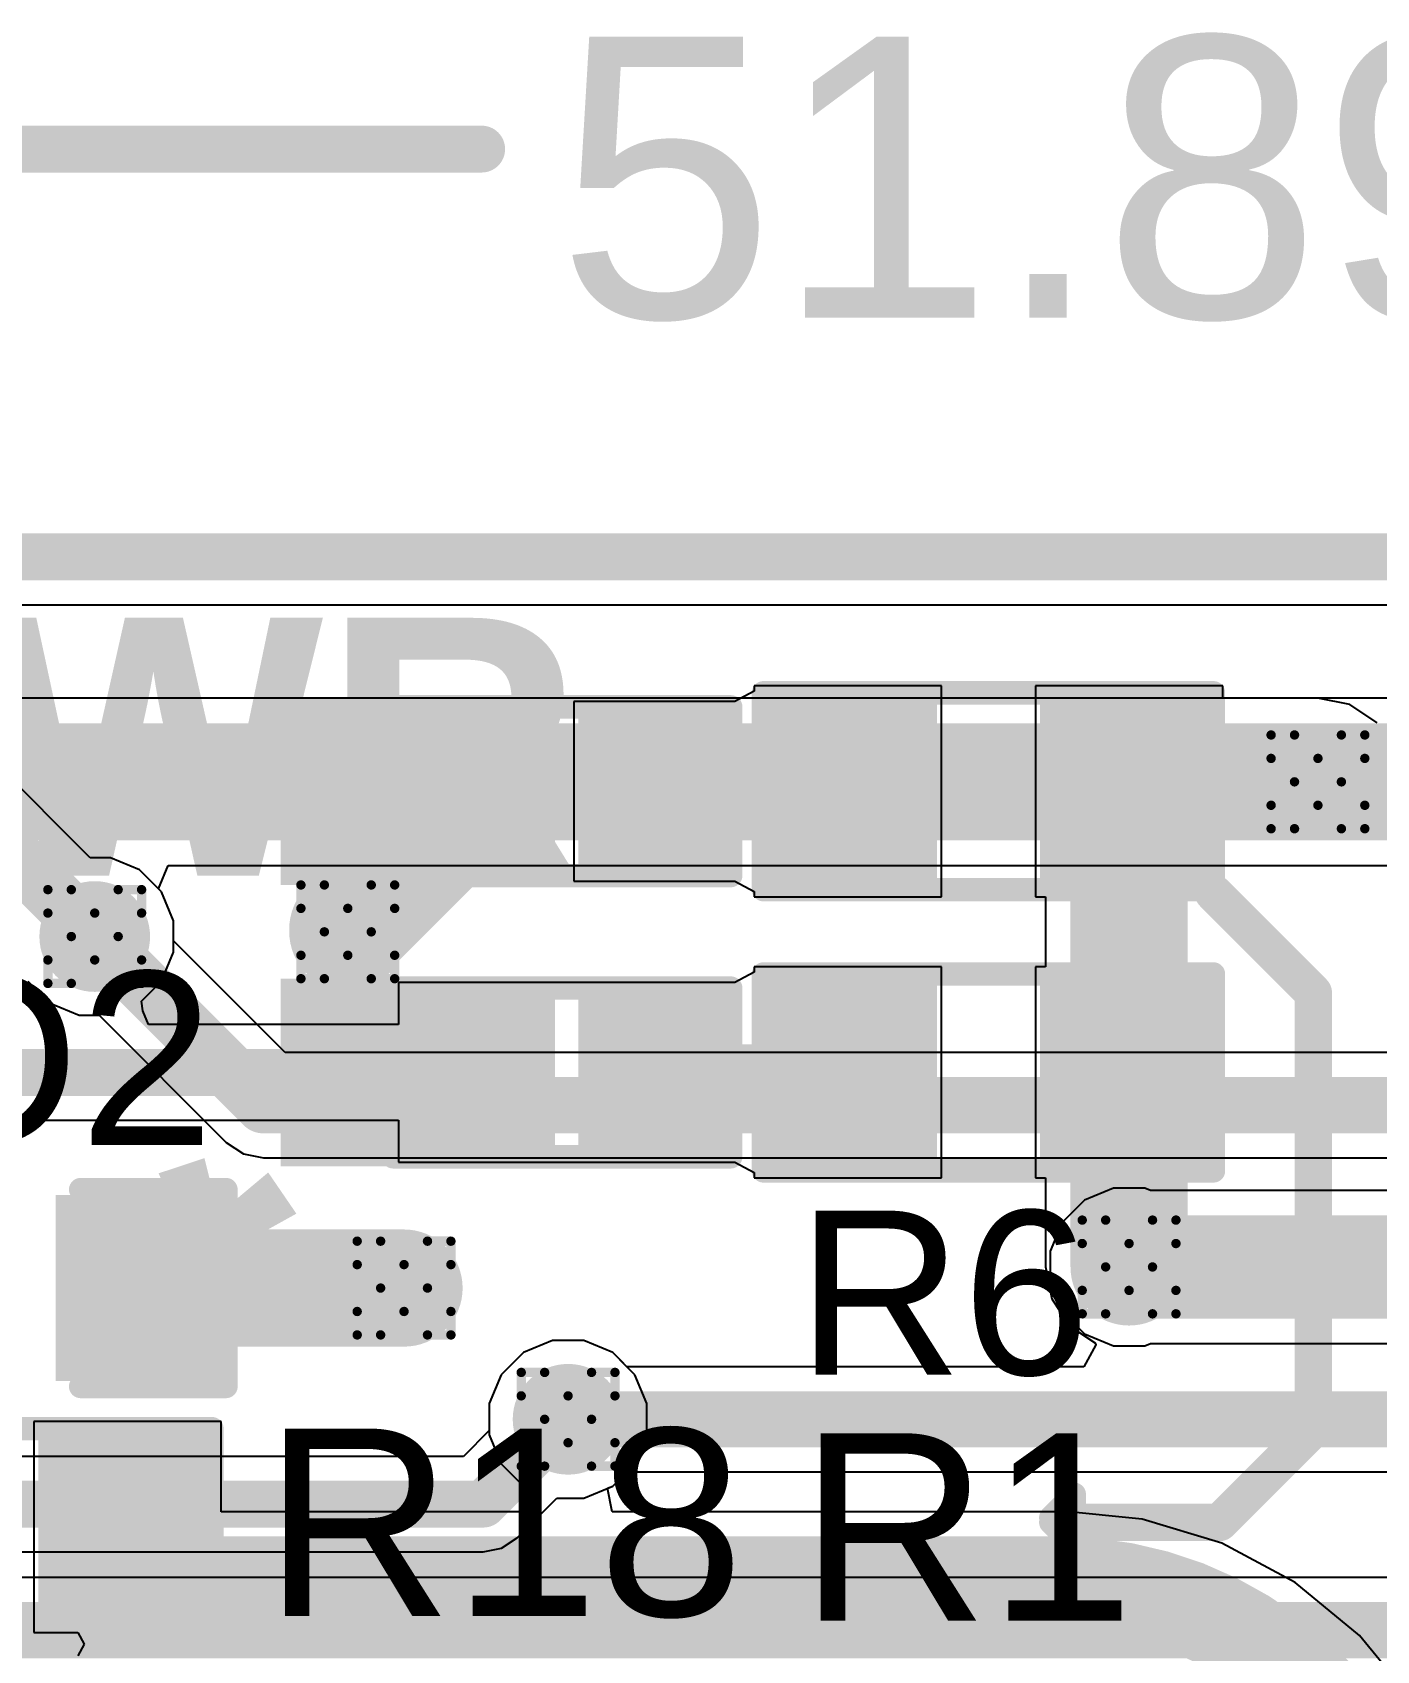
# Model space of a CAD drawing. Header units: inches. Extents: x -0.2 to 17.4, y -0.2 to 2.6.
# Drawn here: x 0.6467 to 0.9335, y 1.1096 to 1.4549 of the extents above; entities that cross this region are included whole.
import ezdxf

# ---------------------------------------------------------------- set-up
doc = ezdxf.new("R2010")
doc.units = ezdxf.units.IN
doc.header["$MEASUREMENT"] = 0
for name, color, linetype in [('Board_Outline', 216, 'Continuous'), ('Bottom Layer', 5, 'Continuous'), ('Dimensions', 6, 'Continuous'), ('Drill Drawing', 1, 'Continuous'), ('Top Layer', 1, 'Continuous'), ('Top Overlay', 2, 'Continuous'), ('Top Paste', 8, 'Continuous'), ('Top Solder', 216, 'Continuous'), ('Via Holes', 16, 'Continuous')]:
    doc.layers.add(name, color=color, linetype=linetype)
doc.styles.add('Arial', font='', dxfattribs={"height": 0.2})
doc.styles.add('Arial_Bold', font='', dxfattribs={"height": 0.2})
doc.styles.get('Arial').set_extended_font_data('Arial')
doc.styles.get('Arial_Bold').set_extended_font_data('Arial', bold=True)

# ---------------------------------------------------------------- blocks, each defined once
blk = doc.blocks.new('LED_0402_9')
at = {"layer": 'Top Layer'}
for points in [[(-0.03091, 0.01417), (-0.0065, 0.01417), (-0.0065, -0.01417), (-0.03091, -0.01417)], [(0.0065, 0.01417), (0.03091, 0.01417), (0.03091, -0.01417), (0.0065, -0.01417)]]:
    blk.add_hatch(color=1, dxfattribs=at).paths.add_polyline_path(points)
at = {"layer": 'Top Overlay'}
blk.add_hatch(color=2, dxfattribs=at).paths.add_polyline_path([(0.037, -0.02), (0.061, -0.02), (0.061, 0.02), (0.037, 0.02)])
at = {"layer": 'Top Paste'}
for points in [[(-0.03091, 0.01417), (-0.0065, 0.01417), (-0.0065, -0.01417), (-0.03091, -0.01417)], [(0.0065, 0.01417), (0.03091, 0.01417), (0.03091, -0.01417), (0.0065, -0.01417)]]:
    blk.add_hatch(color=8, dxfattribs=at).paths.add_polyline_path(points)
at = {"layer": 'Top Solder'}
for points in [[(-0.03491, 0.01817), (-0.0025, 0.01817), (-0.0025, -0.01817), (-0.03491, -0.01817)], [(0.0025, 0.01817), (0.03491, 0.01817), (0.03491, -0.01817), (0.0025, -0.01817)]]:
    blk.add_hatch(color=216, dxfattribs=at).paths.add_polyline_path(points)
at = {"layer": 'Top Overlay', "const_width": 0.005}
for points in [[(0.037, 0.018), (-0.035, 0.018)], [(-0.035, 0.018), (-0.035, -0.018)], [(0.037, 0.018), (0.037, -0.018)], [(0.037, -0.018), (-0.035, -0.018)]]:
    blk.add_lwpolyline(points, dxfattribs=at)
at = {"layer": 'Top Overlay', "const_width": 0.0025}
for points in [[(-0.03625, 0.018, 1), (-0.03375, 0.018, 1)], [(-0.03625, 0.018, 1), (-0.03375, 0.018, 1)], [(0.03575, 0.018, 1), (0.03825, 0.018, 1)], [(0.03575, 0.018, 1), (0.03825, 0.018, 1)], [(-0.03625, -0.018, 1), (-0.03375, -0.018, 1)], [(-0.03625, -0.018, 1), (-0.03375, -0.018, 1)], [(0.03575, -0.018, 1), (0.03825, -0.018, 1)], [(0.03575, -0.018, 1), (0.03825, -0.018, 1)]]:
    blk.add_lwpolyline(points, format="xyb", close=True, dxfattribs=at)
blk = doc.blocks.new('LED_0402_10')
at = {"layer": 'Top Layer'}
for points in [[(-0.03091, 0.01417), (-0.0065, 0.01417), (-0.0065, -0.01417), (-0.03091, -0.01417)], [(0.0065, 0.01417), (0.03091, 0.01417), (0.03091, -0.01417), (0.0065, -0.01417)]]:
    blk.add_hatch(color=1, dxfattribs=at).paths.add_polyline_path(points)
at = {"layer": 'Top Overlay'}
blk.add_hatch(color=2, dxfattribs=at).paths.add_polyline_path([(0.037, -0.02), (0.061, -0.02), (0.061, 0.02), (0.037, 0.02)])
at = {"layer": 'Top Paste'}
for points in [[(-0.03091, 0.01417), (-0.0065, 0.01417), (-0.0065, -0.01417), (-0.03091, -0.01417)], [(0.0065, 0.01417), (0.03091, 0.01417), (0.03091, -0.01417), (0.0065, -0.01417)]]:
    blk.add_hatch(color=8, dxfattribs=at).paths.add_polyline_path(points)
at = {"layer": 'Top Solder'}
for points in [[(-0.03491, 0.01817), (-0.0025, 0.01817), (-0.0025, -0.01817), (-0.03491, -0.01817)], [(0.0025, 0.01817), (0.03491, 0.01817), (0.03491, -0.01817), (0.0025, -0.01817)]]:
    blk.add_hatch(color=216, dxfattribs=at).paths.add_polyline_path(points)
at = {"layer": 'Top Overlay', "const_width": 0.005}
for points in [[(0.037, 0.018), (-0.035, 0.018)], [(-0.035, 0.018), (-0.035, -0.018)], [(0.037, 0.018), (0.037, -0.018)], [(0.037, -0.018), (-0.035, -0.018)]]:
    blk.add_lwpolyline(points, dxfattribs=at)
at = {"layer": 'Top Overlay', "const_width": 0.0025}
for points in [[(-0.03625, 0.018, 1), (-0.03375, 0.018, 1)], [(-0.03625, 0.018, 1), (-0.03375, 0.018, 1)], [(0.03575, 0.018, 1), (0.03825, 0.018, 1)], [(0.03575, 0.018, 1), (0.03825, 0.018, 1)], [(-0.03625, -0.018, 1), (-0.03375, -0.018, 1)], [(-0.03625, -0.018, 1), (-0.03375, -0.018, 1)], [(0.03575, -0.018, 1), (0.03825, -0.018, 1)], [(0.03575, -0.018, 1), (0.03825, -0.018, 1)]]:
    blk.add_lwpolyline(points, format="xyb", close=True, dxfattribs=at)
blk = doc.blocks.new('R___0603_37')
at = {"layer": 'Top Layer'}
for points in [[(-0.015, 0.0175), (-0.015, -0.0175), (-0.045, -0.0175), (-0.045, 0.0175)], [(0.045, 0.0175), (0.045, -0.0175), (0.015, -0.0175), (0.015, 0.0175)]]:
    blk.add_hatch(color=1, dxfattribs=at).paths.add_polyline_path(points)
at = {"layer": 'Top Paste'}
for points in [[(-0.015, 0.0175), (-0.015, -0.0175), (-0.045, -0.0175), (-0.045, 0.0175)], [(0.045, 0.0175), (0.045, -0.0175), (0.015, -0.0175), (0.015, 0.0175)]]:
    blk.add_hatch(color=8, dxfattribs=at).paths.add_polyline_path(points)
at = {"layer": 'Top Solder'}
for points in [[(-0.011, 0.0215), (-0.011, -0.0215), (-0.049, -0.0215), (-0.049, 0.0215)], [(0.049, 0.0215), (0.049, -0.0215), (0.011, -0.0215), (0.011, 0.0215)]]:
    blk.add_hatch(color=216, dxfattribs=at).paths.add_polyline_path(points)
at = {"layer": 'Top Overlay', "const_width": 0.005}
for points in [[(-0.048, 0.021), (-0.048, -0.021)], [(0.048, 0.021), (-0.048, 0.021)], [(0.048, 0.021), (0.048, -0.021)], [(0.048, -0.021), (-0.048, -0.021)]]:
    blk.add_lwpolyline(points, dxfattribs=at)
at = {"layer": 'Top Overlay', "const_width": 0.0025}
for points in [[(-0.04925, 0.021, 1), (-0.04675, 0.021, 1)], [(-0.04925, 0.021, 1), (-0.04675, 0.021, 1)], [(0.04675, 0.021, 1), (0.04925, 0.021, 1)], [(0.04675, 0.021, 1), (0.04925, 0.021, 1)], [(-0.04925, -0.021, 1), (-0.04675, -0.021, 1)], [(-0.04925, -0.021, 1), (-0.04675, -0.021, 1)], [(0.04675, -0.021, 1), (0.04925, -0.021, 1)], [(0.04675, -0.021, 1), (0.04925, -0.021, 1)]]:
    blk.add_lwpolyline(points, format="xyb", close=True, dxfattribs=at)
blk = doc.blocks.new('R___0603_45')
at = {"layer": 'Top Layer'}
for points in [[(-0.015, 0.0175), (-0.015, -0.0175), (-0.045, -0.0175), (-0.045, 0.0175)], [(0.045, 0.0175), (0.045, -0.0175), (0.015, -0.0175), (0.015, 0.0175)]]:
    blk.add_hatch(color=1, dxfattribs=at).paths.add_polyline_path(points)
at = {"layer": 'Top Paste'}
for points in [[(-0.015, 0.0175), (-0.015, -0.0175), (-0.045, -0.0175), (-0.045, 0.0175)], [(0.045, 0.0175), (0.045, -0.0175), (0.015, -0.0175), (0.015, 0.0175)]]:
    blk.add_hatch(color=8, dxfattribs=at).paths.add_polyline_path(points)
at = {"layer": 'Top Solder'}
for points in [[(-0.011, 0.0215), (-0.011, -0.0215), (-0.049, -0.0215), (-0.049, 0.0215)], [(0.049, 0.0215), (0.049, -0.0215), (0.011, -0.0215), (0.011, 0.0215)]]:
    blk.add_hatch(color=216, dxfattribs=at).paths.add_polyline_path(points)
at = {"layer": 'Top Overlay', "const_width": 0.005}
for points in [[(0.048, 0.021), (-0.048, 0.021)], [(-0.048, 0.021), (-0.048, -0.021)], [(0.048, 0.021), (0.048, -0.021)], [(0.048, -0.021), (-0.048, -0.021)]]:
    blk.add_lwpolyline(points, dxfattribs=at)
at = {"layer": 'Top Overlay', "const_width": 0.0025}
for points in [[(-0.04925, 0.021, 1), (-0.04675, 0.021, 1)], [(-0.04925, 0.021, 1), (-0.04675, 0.021, 1)], [(0.04675, 0.021, 1), (0.04925, 0.021, 1)], [(0.04675, 0.021, 1), (0.04925, 0.021, 1)], [(-0.04925, -0.021, 1), (-0.04675, -0.021, 1)], [(-0.04925, -0.021, 1), (-0.04675, -0.021, 1)], [(0.04675, -0.021, 1), (0.04925, -0.021, 1)], [(0.04675, -0.021, 1), (0.04925, -0.021, 1)]]:
    blk.add_lwpolyline(points, format="xyb", close=True, dxfattribs=at)
blk = doc.blocks.new('R___0603_50')
at = {"layer": 'Top Layer'}
for points in [[(-0.015, 0.0175), (-0.015, -0.0175), (-0.045, -0.0175), (-0.045, 0.0175)], [(0.045, 0.0175), (0.045, -0.0175), (0.015, -0.0175), (0.015, 0.0175)]]:
    blk.add_hatch(color=1, dxfattribs=at).paths.add_polyline_path(points)
at = {"layer": 'Top Paste'}
for points in [[(-0.015, 0.0175), (-0.015, -0.0175), (-0.045, -0.0175), (-0.045, 0.0175)], [(0.045, 0.0175), (0.045, -0.0175), (0.015, -0.0175), (0.015, 0.0175)]]:
    blk.add_hatch(color=8, dxfattribs=at).paths.add_polyline_path(points)
at = {"layer": 'Top Solder'}
for points in [[(-0.011, 0.0215), (-0.011, -0.0215), (-0.049, -0.0215), (-0.049, 0.0215)], [(0.049, 0.0215), (0.049, -0.0215), (0.011, -0.0215), (0.011, 0.0215)]]:
    blk.add_hatch(color=216, dxfattribs=at).paths.add_polyline_path(points)
at = {"layer": 'Top Overlay', "const_width": 0.005}
for points in [[(0.048, 0.021), (-0.048, 0.021)], [(-0.048, 0.021), (-0.048, -0.021)], [(0.048, 0.021), (0.048, -0.021)], [(0.048, -0.021), (-0.048, -0.021)]]:
    blk.add_lwpolyline(points, dxfattribs=at)
at = {"layer": 'Top Overlay', "const_width": 0.0025}
for points in [[(-0.04925, 0.021, 1), (-0.04675, 0.021, 1)], [(-0.04925, 0.021, 1), (-0.04675, 0.021, 1)], [(0.04675, 0.021, 1), (0.04925, 0.021, 1)], [(0.04675, 0.021, 1), (0.04925, 0.021, 1)], [(-0.04925, -0.021, 1), (-0.04675, -0.021, 1)], [(-0.04925, -0.021, 1), (-0.04675, -0.021, 1)], [(0.04675, -0.021, 1), (0.04925, -0.021, 1)], [(0.04675, -0.021, 1), (0.04925, -0.021, 1)]]:
    blk.add_lwpolyline(points, format="xyb", close=True, dxfattribs=at)
blk = doc.blocks.new('C___0603_101')
at = {"layer": 'Top Layer'}
for points in [[(-0.015, 0.0175), (-0.015, -0.0175), (-0.045, -0.0175), (-0.045, 0.0175)], [(0.045, 0.0175), (0.045, -0.0175), (0.015, -0.0175), (0.015, 0.0175)]]:
    blk.add_hatch(color=1, dxfattribs=at).paths.add_polyline_path(points)
at = {"layer": 'Top Paste'}
for points in [[(-0.015, 0.0175), (-0.015, -0.0175), (-0.045, -0.0175), (-0.045, 0.0175)], [(0.045, 0.0175), (0.045, -0.0175), (0.015, -0.0175), (0.015, 0.0175)]]:
    blk.add_hatch(color=8, dxfattribs=at).paths.add_polyline_path(points)
at = {"layer": 'Top Solder'}
for points in [[(-0.01264, 0.01986), (-0.01264, -0.01986), (-0.04736, -0.01986), (-0.04736, 0.01986)], [(0.04736, 0.01986), (0.04736, -0.01986), (0.01264, -0.01986), (0.01264, 0.01986)]]:
    blk.add_hatch(color=216, dxfattribs=at).paths.add_polyline_path(points)
at = {"layer": 'Top Overlay', "const_width": 0.005}
for points in [[(-0.049, 0.021), (-0.049, -0.021)], [(-0.018, 0.021), (-0.049, 0.021)], [(0.049, 0.021), (0.018, 0.021)], [(0.049, 0.021), (0.049, -0.021)], [(-0.018, -0.021), (-0.049, -0.021)], [(0.049, -0.021), (0.018, -0.021)]]:
    blk.add_lwpolyline(points, dxfattribs=at)
at = {"layer": 'Top Overlay', "const_width": 0.0025}
for points in [[(-0.05025, 0.021, 1), (-0.04775, 0.021, 1)], [(-0.05025, 0.021, 1), (-0.04775, 0.021, 1)], [(-0.01925, 0.021, 1), (-0.01675, 0.021, 1)], [(0.01675, 0.021, 1), (0.01925, 0.021, 1)], [(0.04775, 0.021, 1), (0.05025, 0.021, 1)], [(0.04775, 0.021, 1), (0.05025, 0.021, 1)], [(-0.05025, -0.021, 1), (-0.04775, -0.021, 1)], [(-0.05025, -0.021, 1), (-0.04775, -0.021, 1)], [(-0.01925, -0.021, 1), (-0.01675, -0.021, 1)], [(0.01675, -0.021, 1), (0.01925, -0.021, 1)], [(0.04775, -0.021, 1), (0.05025, -0.021, 1)], [(0.04775, -0.021, 1), (0.05025, -0.021, 1)]]:
    blk.add_lwpolyline(points, format="xyb", close=True, dxfattribs=at)

msp = doc.modelspace()

# ---------------------------------------------------------------- hatches: boundary and pattern name
at = {"layer": 'Bottom Layer'}
h = msp.add_hatch(color=5, dxfattribs=at)
edge = h.paths.add_edge_path()
edge.add_arc((0.921, 1.295), 0.01181, 0, 360)
h = msp.add_hatch(color=5, dxfattribs=at)
edge = h.paths.add_edge_path()
edge.add_arc((0.714, 1.263), 0.01181, 0, 360)
h = msp.add_hatch(color=5, dxfattribs=at)
edge = h.paths.add_edge_path()
edge.add_arc((0.66, 1.262), 0.01181, 0, 360)
h = msp.add_hatch(color=5, dxfattribs=at)
edge = h.paths.add_edge_path()
edge.add_arc((0.8807, 1.1915), 0.01181, 0, 360)
h = msp.add_hatch(color=5, dxfattribs=at)
edge = h.paths.add_edge_path()
edge.add_arc((0.726, 1.187), 0.01181, 0, 360)
h = msp.add_hatch(color=5, dxfattribs=at)
edge = h.paths.add_edge_path()
edge.add_arc((0.761, 1.159), 0.01181, 0, 360)
at = {"layer": 'Top Layer'}
h = msp.add_hatch(color=1, dxfattribs=at)
edge = h.paths.add_edge_path()
edge.add_arc((0.921, 1.295), 0.01181, 0, 360)
h = msp.add_hatch(color=1, dxfattribs=at)
edge = h.paths.add_edge_path()
edge.add_arc((0.714, 1.263), 0.01181, 0, 360)
h = msp.add_hatch(color=1, dxfattribs=at)
edge = h.paths.add_edge_path()
edge.add_arc((0.66, 1.262), 0.01181, 0, 360)
h = msp.add_hatch(color=1, dxfattribs=at)
edge = h.paths.add_edge_path()
edge.add_arc((0.8807, 1.1915), 0.01181, 0, 360)
h = msp.add_hatch(color=1, dxfattribs=at)
edge = h.paths.add_edge_path()
edge.add_arc((0.726, 1.187), 0.01181, 0, 360)
h = msp.add_hatch(color=1, dxfattribs=at)
edge = h.paths.add_edge_path()
edge.add_arc((0.761, 1.159), 0.01181, 0, 360)
at = {"layer": 'Via Holes'}
h = msp.add_hatch(color=7, dxfattribs=at)
edge = h.paths.add_edge_path()
edge.add_arc((0.921, 1.295), 0.00591, 0, 360)
h = msp.add_hatch(color=7, dxfattribs=at)
edge = h.paths.add_edge_path()
edge.add_arc((0.66, 1.262), 0.00591, 0, 360)
h = msp.add_hatch(color=7, dxfattribs=at)
edge = h.paths.add_edge_path()
edge.add_arc((0.714, 1.263), 0.00591, 0, 360)
h = msp.add_hatch(color=7, dxfattribs=at)
edge = h.paths.add_edge_path()
edge.add_arc((0.8807, 1.1915), 0.00591, 0, 360)
h = msp.add_hatch(color=7, dxfattribs=at)
edge = h.paths.add_edge_path()
edge.add_arc((0.726, 1.187), 0.00591, 0, 360)
h = msp.add_hatch(color=7, dxfattribs=at)
edge = h.paths.add_edge_path()
edge.add_arc((0.761, 1.159), 0.00591, 0, 360)

# ---------------------------------------------------------------- linework, layer by layer
at = {"layer": 'Board_Outline', "const_width": 0.01}
msp.add_lwpolyline([(-0.057, 1.343), (1.986, 1.343)], dxfattribs=at)
at = {"layer": 'Bottom Layer'}
for p, q in [((-0.0468, 1.3328), (1.89207, 1.3328)), ((1.477, 1.31284), (0.609, 1.31284)), ((0.67362, 1.27216), (0.67569, 1.27716)), ((0.67569, 1.27716), (0.95806, 1.27716)), ((0.67425, 1.27152), (0.67362, 1.27216)), ((0.67681, 1.26534), (0.67425, 1.27152)), ((0.67681, 1.26105), (0.67681, 1.26534)), ((0.70065, 1.23722), (0.67681, 1.26105)), ((0.64575, 1.25248), (0.65048, 1.24775)), ((0.65048, 1.24775), (0.65666, 1.24519)), ((0.65666, 1.24519), (0.66095, 1.24519)), ((0.66095, 1.24519), (0.68807, 1.21807)), ((0.94812, 1.23722), (0.70065, 1.23722)), ((0.68807, 1.21807), (0.68807, 1.21807)), ((0.68807, 1.21807), (0.69171, 1.21564)), ((0.69171, 1.21564), (0.696, 1.21478)), ((0.696, 1.21478), (0.696, 1.21478)), ((0.696, 1.21478), (1.13235, 1.21478)), ((0.87118, 1.20575), (0.86645, 1.20102)), ((0.87736, 1.20831), (0.87118, 1.20575)), ((0.88404, 1.20831), (0.87736, 1.20831)), ((0.88525, 1.20781), (0.88404, 1.20831)), ((1.0215, 1.20781), (0.88525, 1.20781)), ((0.86645, 1.20102), (0.86389, 1.19484)), ((0.86389, 1.19484), (0.86389, 1.18816)), ((0.86389, 1.18816), (0.86645, 1.18198)), ((0.86645, 1.18198), (0.87118, 1.17725)), ((0.75766, 1.17581), (0.75148, 1.17325)), ((0.76434, 1.17581), (0.75766, 1.17581)), ((0.77052, 1.17325), (0.76434, 1.17581)), ((0.87118, 1.17725), (0.87736, 1.17469)), ((0.87736, 1.17469), (0.88404, 1.17469)), ((0.88404, 1.17469), (0.88525, 1.17519)), ((0.88525, 1.17519), (1.01474, 1.17519)), ((0.75148, 1.17325), (0.74675, 1.16852)), ((0.77525, 1.16852), (0.77052, 1.17325)), ((0.74675, 1.16852), (0.74419, 1.16234)), ((0.77781, 1.16234), (0.77525, 1.16852)), ((0.74419, 1.16234), (0.74419, 1.15661)), ((0.77781, 1.15566), (0.77781, 1.16234)), ((0.74419, 1.15661), (0.73867, 1.15109)), ((0.77525, 1.14948), (0.77781, 1.15566)), ((0.73867, 1.15109), (0.49734, 1.15109)), ((0.77052, 1.14475), (0.77525, 1.14948)), ((0.76434, 1.14219), (0.77052, 1.14475)), ((0.75011, 1.13369), (0.75861, 1.14219)), ((0.75861, 1.14219), (0.76434, 1.14219)), ((0.7468, 1.13148), (0.75011, 1.13369)), ((0.50206, 1.1307), (0.7429, 1.1307)), ((0.7429, 1.1307), (0.7468, 1.13148)), ((0.98544, 1.12522), (0.50441, 1.12522))]:
    msp.add_line(p, q, dxfattribs=at)
for points, const_width in [([(0.609, 1.295), (0.921, 1.295)], 0.025), ([(0.921, 1.295), (1.477, 1.295)], 0.025), ([(0.66, 1.262), (0.66, 1.262)], 0.012), ([(0.66, 1.262), (0.696, 1.226)], 0.012), ([(0.696, 1.226), (1.137, 1.226)], 0.012), ([(0.8807, 1.1915), (1.0215, 1.1915)], 0.022), ([(0.7429, 1.1409), (0.761, 1.159)], 0.01), ([(0.48376, 1.1409), (0.7429, 1.1409)], 0.01), ([(0.416, 1.114), (0.998, 1.114)], 0.012)]:
    msp.add_lwpolyline(points, dxfattribs=dict(at, const_width=const_width))
for points, const_width in [([(0.91475, 1.295, 1), (0.92725, 1.295, 1)], 0.0125), ([(0.91475, 1.295, 1), (0.92725, 1.295, 1)], 0.0125), ([(0.657, 1.262, 1), (0.663, 1.262, 1)], 0.006), ([(0.657, 1.262, 1), (0.663, 1.262, 1)], 0.006), ([(0.657, 1.262, 1), (0.663, 1.262, 1)], 0.006), ([(0.693, 1.226, 1), (0.699, 1.226, 1)], 0.006), ([(0.693, 1.226, 1), (0.699, 1.226, 1)], 0.006), ([(0.8752, 1.1915, 1), (0.8862, 1.1915, 1)], 0.011), ([(0.7585, 1.159, 1), (0.7635, 1.159, 1)], 0.005), ([(0.7404, 1.1409, 1), (0.7454, 1.1409, 1)], 0.005), ([(0.7404, 1.1409, 1), (0.7454, 1.1409, 1)], 0.005)]:
    msp.add_lwpolyline(points, format="xyb", close=True, dxfattribs=dict(at, const_width=const_width))
at = {"layer": 'Dimensions', "const_width": 0.01}
msp.add_lwpolyline([(-0.057, 1.43), (0.74256, 1.43)], dxfattribs=at)
at = {"layer": 'Dimensions', "const_width": 0.005}
msp.add_lwpolyline([(0.74006, 1.43, 1), (0.74506, 1.43, 1)], format="xyb", close=True, dxfattribs=at)
at = {"layer": 'Drill Drawing', "const_width": 0.002}
for points in [[(0.911, 1.3), (0.911, 1.305)], [(0.911, 1.305), (0.916, 1.305)], [(0.916, 1.305), (0.921, 1.3)], [(0.921, 1.3), (0.926, 1.305)], [(0.926, 1.305), (0.931, 1.305)], [(0.931, 1.3), (0.931, 1.305)], [(0.911, 1.3), (0.916, 1.295)], [(0.926, 1.295), (0.931, 1.3)], [(0.911, 1.29), (0.916, 1.295)], [(0.926, 1.295), (0.931, 1.29)], [(0.911, 1.285), (0.911, 1.29)], [(0.916, 1.285), (0.921, 1.29)], [(0.921, 1.29), (0.926, 1.285)], [(0.931, 1.285), (0.931, 1.29)], [(0.911, 1.285), (0.916, 1.285)], [(0.926, 1.285), (0.931, 1.285)], [(0.65, 1.267), (0.65, 1.272)], [(0.65, 1.272), (0.655, 1.272)], [(0.655, 1.272), (0.66, 1.267)], [(0.66, 1.267), (0.665, 1.272)], [(0.665, 1.272), (0.67, 1.272)], [(0.67, 1.267), (0.67, 1.272)], [(0.704, 1.268), (0.704, 1.273)], [(0.704, 1.273), (0.709, 1.273)], [(0.709, 1.273), (0.714, 1.268)], [(0.714, 1.268), (0.719, 1.273)], [(0.719, 1.273), (0.724, 1.273)], [(0.724, 1.268), (0.724, 1.273)], [(0.65, 1.267), (0.655, 1.262)], [(0.665, 1.262), (0.67, 1.267)], [(0.704, 1.268), (0.709, 1.263)], [(0.719, 1.263), (0.724, 1.268)], [(0.704, 1.258), (0.709, 1.263)], [(0.719, 1.263), (0.724, 1.258)], [(0.65, 1.257), (0.655, 1.262)], [(0.665, 1.262), (0.67, 1.257)], [(0.65, 1.252), (0.65, 1.257)], [(0.655, 1.252), (0.66, 1.257)], [(0.66, 1.257), (0.665, 1.252)], [(0.67, 1.252), (0.67, 1.257)], [(0.704, 1.253), (0.704, 1.258)], [(0.709, 1.253), (0.714, 1.258)], [(0.714, 1.258), (0.719, 1.253)], [(0.724, 1.253), (0.724, 1.258)], [(0.704, 1.253), (0.709, 1.253)], [(0.719, 1.253), (0.724, 1.253)], [(0.65, 1.252), (0.655, 1.252)], [(0.665, 1.252), (0.67, 1.252)], [(0.8707, 1.1965), (0.8707, 1.2015)], [(0.8707, 1.2015), (0.8757, 1.2015)], [(0.8757, 1.2015), (0.8807, 1.1965)], [(0.8807, 1.1965), (0.8857, 1.2015)], [(0.8857, 1.2015), (0.8907, 1.2015)], [(0.8907, 1.1965), (0.8907, 1.2015)], [(0.716, 1.192), (0.716, 1.197)], [(0.716, 1.197), (0.721, 1.197)], [(0.721, 1.197), (0.726, 1.192)], [(0.726, 1.192), (0.731, 1.197)], [(0.731, 1.197), (0.736, 1.197)], [(0.736, 1.192), (0.736, 1.197)], [(0.8707, 1.1965), (0.8757, 1.1915)], [(0.8857, 1.1915), (0.8907, 1.1965)], [(0.716, 1.192), (0.721, 1.187)], [(0.731, 1.187), (0.736, 1.192)], [(0.8707, 1.1865), (0.8757, 1.1915)], [(0.8857, 1.1915), (0.8907, 1.1865)], [(0.716, 1.182), (0.721, 1.187)], [(0.731, 1.187), (0.736, 1.182)], [(0.8707, 1.1815), (0.8707, 1.1865)], [(0.8757, 1.1815), (0.8807, 1.1865)], [(0.8807, 1.1865), (0.8857, 1.1815)], [(0.8907, 1.1815), (0.8907, 1.1865)], [(0.716, 1.177), (0.716, 1.182)], [(0.721, 1.177), (0.726, 1.182)], [(0.726, 1.182), (0.731, 1.177)], [(0.736, 1.177), (0.736, 1.182)], [(0.8707, 1.1815), (0.8757, 1.1815)], [(0.8857, 1.1815), (0.8907, 1.1815)], [(0.716, 1.177), (0.721, 1.177)], [(0.731, 1.177), (0.736, 1.177)], [(0.751, 1.164), (0.751, 1.169)], [(0.751, 1.169), (0.756, 1.169)], [(0.756, 1.169), (0.761, 1.164)], [(0.761, 1.164), (0.766, 1.169)], [(0.766, 1.169), (0.771, 1.169)], [(0.771, 1.164), (0.771, 1.169)], [(0.751, 1.164), (0.756, 1.159)], [(0.766, 1.159), (0.771, 1.164)], [(0.751, 1.154), (0.756, 1.159)], [(0.766, 1.159), (0.771, 1.154)], [(0.751, 1.149), (0.751, 1.154)], [(0.756, 1.149), (0.761, 1.154)], [(0.761, 1.154), (0.766, 1.149)], [(0.771, 1.149), (0.771, 1.154)], [(0.751, 1.149), (0.756, 1.149)], [(0.766, 1.149), (0.771, 1.149)]]:
    msp.add_lwpolyline(points, dxfattribs=at)
at = {"layer": 'Drill Drawing', "const_width": 0.001}
for points in [[(0.9105, 1.305, 1), (0.9115, 1.305, 1)], [(0.9105, 1.305, 1), (0.9115, 1.305, 1)], [(0.9155, 1.305, 1), (0.9165, 1.305, 1)], [(0.9155, 1.305, 1), (0.9165, 1.305, 1)], [(0.9255, 1.305, 1), (0.9265, 1.305, 1)], [(0.9255, 1.305, 1), (0.9265, 1.305, 1)], [(0.9305, 1.305, 1), (0.9315, 1.305, 1)], [(0.9305, 1.305, 1), (0.9315, 1.305, 1)], [(0.9105, 1.3, 1), (0.9115, 1.3, 1)], [(0.9105, 1.3, 1), (0.9115, 1.3, 1)], [(0.9205, 1.3, 1), (0.9215, 1.3, 1)], [(0.9205, 1.3, 1), (0.9215, 1.3, 1)], [(0.9305, 1.3, 1), (0.9315, 1.3, 1)], [(0.9305, 1.3, 1), (0.9315, 1.3, 1)], [(0.9155, 1.295, 1), (0.9165, 1.295, 1)], [(0.9155, 1.295, 1), (0.9165, 1.295, 1)], [(0.9255, 1.295, 1), (0.9265, 1.295, 1)], [(0.9255, 1.295, 1), (0.9265, 1.295, 1)], [(0.9105, 1.29, 1), (0.9115, 1.29, 1)], [(0.9105, 1.29, 1), (0.9115, 1.29, 1)], [(0.9205, 1.29, 1), (0.9215, 1.29, 1)], [(0.9205, 1.29, 1), (0.9215, 1.29, 1)], [(0.9305, 1.29, 1), (0.9315, 1.29, 1)], [(0.9305, 1.29, 1), (0.9315, 1.29, 1)], [(0.9105, 1.285, 1), (0.9115, 1.285, 1)], [(0.9105, 1.285, 1), (0.9115, 1.285, 1)], [(0.9155, 1.285, 1), (0.9165, 1.285, 1)], [(0.9155, 1.285, 1), (0.9165, 1.285, 1)], [(0.9255, 1.285, 1), (0.9265, 1.285, 1)], [(0.9255, 1.285, 1), (0.9265, 1.285, 1)], [(0.9305, 1.285, 1), (0.9315, 1.285, 1)], [(0.9305, 1.285, 1), (0.9315, 1.285, 1)], [(0.6495, 1.272, 1), (0.6505, 1.272, 1)], [(0.6495, 1.272, 1), (0.6505, 1.272, 1)], [(0.6545, 1.272, 1), (0.6555, 1.272, 1)], [(0.6545, 1.272, 1), (0.6555, 1.272, 1)], [(0.6645, 1.272, 1), (0.6655, 1.272, 1)], [(0.6645, 1.272, 1), (0.6655, 1.272, 1)], [(0.6695, 1.272, 1), (0.6705, 1.272, 1)], [(0.6695, 1.272, 1), (0.6705, 1.272, 1)], [(0.7035, 1.273, 1), (0.7045, 1.273, 1)], [(0.7035, 1.273, 1), (0.7045, 1.273, 1)], [(0.7085, 1.273, 1), (0.7095, 1.273, 1)], [(0.7085, 1.273, 1), (0.7095, 1.273, 1)], [(0.7185, 1.273, 1), (0.7195, 1.273, 1)], [(0.7185, 1.273, 1), (0.7195, 1.273, 1)], [(0.7235, 1.273, 1), (0.7245, 1.273, 1)], [(0.7235, 1.273, 1), (0.7245, 1.273, 1)], [(0.6495, 1.267, 1), (0.6505, 1.267, 1)], [(0.6495, 1.267, 1), (0.6505, 1.267, 1)], [(0.6595, 1.267, 1), (0.6605, 1.267, 1)], [(0.6595, 1.267, 1), (0.6605, 1.267, 1)], [(0.6695, 1.267, 1), (0.6705, 1.267, 1)], [(0.6695, 1.267, 1), (0.6705, 1.267, 1)], [(0.7035, 1.268, 1), (0.7045, 1.268, 1)], [(0.7035, 1.268, 1), (0.7045, 1.268, 1)], [(0.7135, 1.268, 1), (0.7145, 1.268, 1)], [(0.7135, 1.268, 1), (0.7145, 1.268, 1)], [(0.7235, 1.268, 1), (0.7245, 1.268, 1)], [(0.7235, 1.268, 1), (0.7245, 1.268, 1)], [(0.7085, 1.263, 1), (0.7095, 1.263, 1)], [(0.7085, 1.263, 1), (0.7095, 1.263, 1)], [(0.7185, 1.263, 1), (0.7195, 1.263, 1)], [(0.7185, 1.263, 1), (0.7195, 1.263, 1)], [(0.6545, 1.262, 1), (0.6555, 1.262, 1)], [(0.6545, 1.262, 1), (0.6555, 1.262, 1)], [(0.6645, 1.262, 1), (0.6655, 1.262, 1)], [(0.6645, 1.262, 1), (0.6655, 1.262, 1)], [(0.6495, 1.257, 1), (0.6505, 1.257, 1)], [(0.6495, 1.257, 1), (0.6505, 1.257, 1)], [(0.6595, 1.257, 1), (0.6605, 1.257, 1)], [(0.6595, 1.257, 1), (0.6605, 1.257, 1)], [(0.6695, 1.257, 1), (0.6705, 1.257, 1)], [(0.6695, 1.257, 1), (0.6705, 1.257, 1)], [(0.7035, 1.258, 1), (0.7045, 1.258, 1)], [(0.7035, 1.258, 1), (0.7045, 1.258, 1)], [(0.7135, 1.258, 1), (0.7145, 1.258, 1)], [(0.7135, 1.258, 1), (0.7145, 1.258, 1)], [(0.7235, 1.258, 1), (0.7245, 1.258, 1)], [(0.7235, 1.258, 1), (0.7245, 1.258, 1)], [(0.7035, 1.253, 1), (0.7045, 1.253, 1)], [(0.7035, 1.253, 1), (0.7045, 1.253, 1)], [(0.7085, 1.253, 1), (0.7095, 1.253, 1)], [(0.7085, 1.253, 1), (0.7095, 1.253, 1)], [(0.7185, 1.253, 1), (0.7195, 1.253, 1)], [(0.7185, 1.253, 1), (0.7195, 1.253, 1)], [(0.7235, 1.253, 1), (0.7245, 1.253, 1)], [(0.7235, 1.253, 1), (0.7245, 1.253, 1)], [(0.6495, 1.252, 1), (0.6505, 1.252, 1)], [(0.6495, 1.252, 1), (0.6505, 1.252, 1)], [(0.6545, 1.252, 1), (0.6555, 1.252, 1)], [(0.6545, 1.252, 1), (0.6555, 1.252, 1)], [(0.6645, 1.252, 1), (0.6655, 1.252, 1)], [(0.6645, 1.252, 1), (0.6655, 1.252, 1)], [(0.6695, 1.252, 1), (0.6705, 1.252, 1)], [(0.6695, 1.252, 1), (0.6705, 1.252, 1)], [(0.8702, 1.2015, 1), (0.8712, 1.2015, 1)], [(0.8702, 1.2015, 1), (0.8712, 1.2015, 1)], [(0.8752, 1.2015, 1), (0.8762, 1.2015, 1)], [(0.8752, 1.2015, 1), (0.8762, 1.2015, 1)], [(0.8852, 1.2015, 1), (0.8862, 1.2015, 1)], [(0.8852, 1.2015, 1), (0.8862, 1.2015, 1)], [(0.8902, 1.2015, 1), (0.8912, 1.2015, 1)], [(0.8902, 1.2015, 1), (0.8912, 1.2015, 1)], [(0.7155, 1.197, 1), (0.7165, 1.197, 1)], [(0.7155, 1.197, 1), (0.7165, 1.197, 1)], [(0.7205, 1.197, 1), (0.7215, 1.197, 1)], [(0.7205, 1.197, 1), (0.7215, 1.197, 1)], [(0.7305, 1.197, 1), (0.7315, 1.197, 1)], [(0.7305, 1.197, 1), (0.7315, 1.197, 1)], [(0.7355, 1.197, 1), (0.7365, 1.197, 1)], [(0.7355, 1.197, 1), (0.7365, 1.197, 1)], [(0.8702, 1.1965, 1), (0.8712, 1.1965, 1)], [(0.8702, 1.1965, 1), (0.8712, 1.1965, 1)], [(0.8802, 1.1965, 1), (0.8812, 1.1965, 1)], [(0.8802, 1.1965, 1), (0.8812, 1.1965, 1)], [(0.8902, 1.1965, 1), (0.8912, 1.1965, 1)], [(0.8902, 1.1965, 1), (0.8912, 1.1965, 1)], [(0.7155, 1.192, 1), (0.7165, 1.192, 1)], [(0.7155, 1.192, 1), (0.7165, 1.192, 1)], [(0.7255, 1.192, 1), (0.7265, 1.192, 1)], [(0.7255, 1.192, 1), (0.7265, 1.192, 1)], [(0.7355, 1.192, 1), (0.7365, 1.192, 1)], [(0.7355, 1.192, 1), (0.7365, 1.192, 1)], [(0.8752, 1.1915, 1), (0.8762, 1.1915, 1)], [(0.8752, 1.1915, 1), (0.8762, 1.1915, 1)], [(0.8852, 1.1915, 1), (0.8862, 1.1915, 1)], [(0.8852, 1.1915, 1), (0.8862, 1.1915, 1)], [(0.7205, 1.187, 1), (0.7215, 1.187, 1)], [(0.7205, 1.187, 1), (0.7215, 1.187, 1)], [(0.7305, 1.187, 1), (0.7315, 1.187, 1)], [(0.7305, 1.187, 1), (0.7315, 1.187, 1)], [(0.8702, 1.1865, 1), (0.8712, 1.1865, 1)], [(0.8702, 1.1865, 1), (0.8712, 1.1865, 1)], [(0.8802, 1.1865, 1), (0.8812, 1.1865, 1)], [(0.8802, 1.1865, 1), (0.8812, 1.1865, 1)], [(0.8902, 1.1865, 1), (0.8912, 1.1865, 1)], [(0.8902, 1.1865, 1), (0.8912, 1.1865, 1)], [(0.7155, 1.182, 1), (0.7165, 1.182, 1)], [(0.7155, 1.182, 1), (0.7165, 1.182, 1)], [(0.7255, 1.182, 1), (0.7265, 1.182, 1)], [(0.7255, 1.182, 1), (0.7265, 1.182, 1)], [(0.7355, 1.182, 1), (0.7365, 1.182, 1)], [(0.7355, 1.182, 1), (0.7365, 1.182, 1)], [(0.8702, 1.1815, 1), (0.8712, 1.1815, 1)], [(0.8702, 1.1815, 1), (0.8712, 1.1815, 1)], [(0.8752, 1.1815, 1), (0.8762, 1.1815, 1)], [(0.8752, 1.1815, 1), (0.8762, 1.1815, 1)], [(0.8852, 1.1815, 1), (0.8862, 1.1815, 1)], [(0.8852, 1.1815, 1), (0.8862, 1.1815, 1)], [(0.8902, 1.1815, 1), (0.8912, 1.1815, 1)], [(0.8902, 1.1815, 1), (0.8912, 1.1815, 1)], [(0.7155, 1.177, 1), (0.7165, 1.177, 1)], [(0.7155, 1.177, 1), (0.7165, 1.177, 1)], [(0.7205, 1.177, 1), (0.7215, 1.177, 1)], [(0.7205, 1.177, 1), (0.7215, 1.177, 1)], [(0.7305, 1.177, 1), (0.7315, 1.177, 1)], [(0.7305, 1.177, 1), (0.7315, 1.177, 1)], [(0.7355, 1.177, 1), (0.7365, 1.177, 1)], [(0.7355, 1.177, 1), (0.7365, 1.177, 1)], [(0.7505, 1.169, 1), (0.7515, 1.169, 1)], [(0.7505, 1.169, 1), (0.7515, 1.169, 1)], [(0.7555, 1.169, 1), (0.7565, 1.169, 1)], [(0.7555, 1.169, 1), (0.7565, 1.169, 1)], [(0.7655, 1.169, 1), (0.7665, 1.169, 1)], [(0.7655, 1.169, 1), (0.7665, 1.169, 1)], [(0.7705, 1.169, 1), (0.7715, 1.169, 1)], [(0.7705, 1.169, 1), (0.7715, 1.169, 1)], [(0.7505, 1.164, 1), (0.7515, 1.164, 1)], [(0.7505, 1.164, 1), (0.7515, 1.164, 1)], [(0.7605, 1.164, 1), (0.7615, 1.164, 1)], [(0.7605, 1.164, 1), (0.7615, 1.164, 1)], [(0.7705, 1.164, 1), (0.7715, 1.164, 1)], [(0.7705, 1.164, 1), (0.7715, 1.164, 1)], [(0.7555, 1.159, 1), (0.7565, 1.159, 1)], [(0.7555, 1.159, 1), (0.7565, 1.159, 1)], [(0.7655, 1.159, 1), (0.7665, 1.159, 1)], [(0.7655, 1.159, 1), (0.7665, 1.159, 1)], [(0.7505, 1.154, 1), (0.7515, 1.154, 1)], [(0.7505, 1.154, 1), (0.7515, 1.154, 1)], [(0.7605, 1.154, 1), (0.7615, 1.154, 1)], [(0.7605, 1.154, 1), (0.7615, 1.154, 1)], [(0.7705, 1.154, 1), (0.7715, 1.154, 1)], [(0.7705, 1.154, 1), (0.7715, 1.154, 1)], [(0.7505, 1.149, 1), (0.7515, 1.149, 1)], [(0.7505, 1.149, 1), (0.7515, 1.149, 1)], [(0.7555, 1.149, 1), (0.7565, 1.149, 1)], [(0.7555, 1.149, 1), (0.7565, 1.149, 1)], [(0.7655, 1.149, 1), (0.7665, 1.149, 1)], [(0.7655, 1.149, 1), (0.7665, 1.149, 1)], [(0.7705, 1.149, 1), (0.7715, 1.149, 1)], [(0.7705, 1.149, 1), (0.7715, 1.149, 1)]]:
    msp.add_lwpolyline(points, format="xyb", close=True, dxfattribs=at)
at = {"layer": 'Top Layer'}
for p, q in [((-0.0468, 1.3328), (1.89207, 1.3328)), ((0.8407, 1.3155), (0.8007, 1.3155)), ((0.8007, 1.3155), (0.8007, 1.31436)), ((0.8407, 1.2705), (0.8407, 1.3155)), ((0.9007, 1.3155), (0.8607, 1.3155)), ((0.8607, 1.3155), (0.8607, 1.2705)), ((0.9007, 1.31284), (0.9007, 1.3155)), ((0.79661, 1.31217), (0.7622, 1.31217)), ((0.7622, 1.31217), (0.7622, 1.27383)), ((0.8007, 1.31436), (0.79661, 1.31217)), ((0.921, 1.31284), (0.9007, 1.31284)), ((0.92783, 1.31148), (0.921, 1.31284)), ((0.93362, 1.30762), (0.92783, 1.31148)), ((0.65905, 1.27881), (0.62993, 1.30793)), ((0.66334, 1.27881), (0.65905, 1.27881)), ((0.66952, 1.27625), (0.66334, 1.27881)), ((0.67425, 1.27152), (0.66952, 1.27625)), ((0.67681, 1.26534), (0.67425, 1.27152)), ((0.7622, 1.27383), (0.79661, 1.27383)), ((0.79661, 1.27383), (0.8007, 1.27164)), ((0.8007, 1.27164), (0.8007, 1.2705)), ((0.8007, 1.2705), (0.8407, 1.2705)), ((0.8607, 1.2705), (0.86286, 1.2705)), ((0.86286, 1.2705), (0.86286, 1.2555)), ((0.67681, 1.25866), (0.67681, 1.26534)), ((0.67425, 1.25248), (0.67681, 1.25866)), ((0.8007, 1.25436), (0.79661, 1.25217)), ((0.8407, 1.2555), (0.8007, 1.2555)), ((0.8007, 1.2555), (0.8007, 1.25436)), ((0.8407, 1.2105), (0.8407, 1.2555)), ((0.86286, 1.2555), (0.8607, 1.2555)), ((0.8607, 1.2555), (0.8607, 1.2105)), ((0.66997, 1.2482), (0.67425, 1.25248)), ((0.7572, 1.25217), (0.7248, 1.25217)), ((0.7248, 1.25217), (0.7248, 1.2432)), ((0.7592, 1.25217), (0.7572, 1.25217)), ((0.7642, 1.25217), (0.7592, 1.25217)), ((0.79661, 1.25217), (0.7642, 1.25217)), ((0.67023, 1.24611), (0.66997, 1.2482)), ((0.6715, 1.2432), (0.67023, 1.24611)), ((0.7248, 1.2432), (0.6715, 1.2432)), ((0.52909, 1.2228), (0.7248, 1.2228)), ((0.7248, 1.2228), (0.7248, 1.21383)), ((0.7248, 1.21383), (0.7572, 1.21383)), ((0.7572, 1.21383), (0.7622, 1.21383)), ((0.7622, 1.21383), (0.7642, 1.21383)), ((0.7642, 1.21383), (0.79661, 1.21383)), ((0.79661, 1.21383), (0.8007, 1.21164)), ((0.8007, 1.21164), (0.8007, 1.2105)), ((0.8007, 1.2105), (0.8407, 1.2105)), ((0.8607, 1.2105), (0.86286, 1.2105)), ((0.86286, 1.2105), (0.86286, 1.1915)), ((0.86286, 1.1915), (0.86422, 1.18467)), ((0.86422, 1.18467), (0.86808, 1.17888)), ((0.86808, 1.17888), (0.87357, 1.17522)), ((0.75766, 1.17581), (0.75148, 1.17325)), ((0.76434, 1.17581), (0.75766, 1.17581)), ((0.77052, 1.17325), (0.76434, 1.17581)), ((0.87363, 1.17485), (0.87106, 1.17022)), ((0.87357, 1.17522), (0.87363, 1.17485)), ((0.75148, 1.17325), (0.74675, 1.16852)), ((0.77356, 1.17022), (0.77052, 1.17325)), ((0.74675, 1.16852), (0.74419, 1.16234)), ((0.87106, 1.17022), (0.77356, 1.17022)), ((0.74419, 1.16234), (0.74419, 1.15566)), ((0.687, 1.1585), (0.647, 1.1585)), ((0.647, 1.1585), (0.647, 1.1135)), ((0.687, 1.13929), (0.687, 1.1585)), ((0.74419, 1.15566), (0.74675, 1.14948)), ((0.74675, 1.14948), (0.75148, 1.14475)), ((0.77052, 1.14475), (0.77356, 1.14778)), ((0.77356, 1.14778), (1.05894, 1.14778)), ((0.75148, 1.14475), (0.75257, 1.14429)), ((0.75257, 1.14429), (0.75158, 1.13929)), ((0.76943, 1.14429), (0.77052, 1.14475)), ((0.77042, 1.13929), (0.76943, 1.14429)), ((0.88346, 1.13769), (0.86577, 1.13944)), ((0.86577, 1.13944), (0.86577, 1.13929)), ((0.75158, 1.13929), (0.687, 1.13929)), ((0.86577, 1.13929), (0.77042, 1.13929)), ((0.90047, 1.13254), (0.88346, 1.13769)), ((0.91614, 1.12416), (0.90047, 1.13254)), ((0.92988, 1.11288), (0.91614, 1.12416)), ((0.647, 1.1135), (0.65639, 1.1135)), ((0.65639, 1.1135), (0.65778, 1.111)), ((0.94116, 1.09914), (0.92988, 1.11288)), ((0.65778, 1.111), (0.65639, 1.1085))]:
    msp.add_line(p, q, dxfattribs=at)
for points, const_width in [([(0.622, 1.3), (0.66, 1.262)], 0.012), ([(0.8807, 1.295), (0.921, 1.295)], 0.025), ([(0.8807, 1.233), (0.8807, 1.293)], 0.025), ([(0.714, 1.26362), (0.7417, 1.29133)], 0.025), ([(0.7794, 1.293), (0.8207, 1.293)], 0.012), ([(0.714, 1.263), (0.714, 1.26362)], 0.025), ([(0.8807, 1.1915), (0.8807, 1.233)], 0.025), ([(0.52487, 1.233), (0.742, 1.233)], 0.01), ([(0.7794, 1.233), (0.8207, 1.233)], 0.012), ([(0.669, 1.187), (0.726, 1.187)], 0.025), ([(0.761, 1.159), (1.05894, 1.159)], 0.012), ([(0.679, 1.124), (0.86577, 1.124)], 0.02)]:
    msp.add_lwpolyline(points, dxfattribs=dict(at, const_width=const_width))
for points, const_width in [([(0.87445, 1.295, 1), (0.88695, 1.295, 1)], 0.0125), ([(0.87445, 1.293, 1), (0.88695, 1.293, 1)], 0.0125), ([(0.91475, 1.295, 1), (0.92725, 1.295, 1)], 0.0125), ([(0.73545, 1.29133, 1), (0.74795, 1.29133, 1)], 0.0125), ([(0.7764, 1.293, 1), (0.7824, 1.293, 1)], 0.006), ([(0.8177, 1.293, 1), (0.8237, 1.293, 1)], 0.006), ([(0.70775, 1.26362, 1), (0.72025, 1.26362, 1)], 0.0125), ([(0.70775, 1.26362, 1), (0.72025, 1.26362, 1)], 0.0125), ([(0.70775, 1.263, 1), (0.72025, 1.263, 1)], 0.0125), ([(0.657, 1.262, 1), (0.663, 1.262, 1)], 0.006), ([(0.87445, 1.233, 1), (0.88695, 1.233, 1)], 0.0125), ([(0.87445, 1.233, 1), (0.88695, 1.233, 1)], 0.0125), ([(0.7395, 1.233, 1), (0.7445, 1.233, 1)], 0.005), ([(0.7764, 1.233, 1), (0.7824, 1.233, 1)], 0.006), ([(0.8177, 1.233, 1), (0.8237, 1.233, 1)], 0.006), ([(0.87445, 1.1915, 1), (0.88695, 1.1915, 1)], 0.0125), ([(0.66275, 1.187, 1), (0.67525, 1.187, 1)], 0.0125), ([(0.71975, 1.187, 1), (0.73225, 1.187, 1)], 0.0125), ([(0.758, 1.159, 1), (0.764, 1.159, 1)], 0.006), ([(0.662, 1.136, 1), (0.672, 1.136, 1)], 0.01), ([(0.674, 1.124, 1), (0.684, 1.124, 1)], 0.01), ([(0.674, 1.124, 1), (0.684, 1.124, 1)], 0.01), ([(0.86077, 1.124, 1), (0.87077, 1.124, 1)], 0.01), ([(0.86077, 1.124, 1), (0.87077, 1.124, 1)], 0.01)]:
    msp.add_lwpolyline(points, format="xyb", close=True, dxfattribs=dict(at, const_width=const_width))
at = {"layer": 'Top Layer', "const_width": 0.02}
for points in [[(0.679, 1.124, -0.414214), (0.667, 1.136)], [(0.86577, 1.124, -0.414214), (0.941, 1.04877)]]:
    msp.add_lwpolyline(points, format="xyb", dxfattribs=at)
at = {"layer": 'Top Overlay'}
for points, const_width in [([(0.8987, 1.2713), (0.92, 1.25)], 0.008), ([(0.92, 1.157), (0.92, 1.25)], 0.008), ([(0.9, 1.137), (0.92, 1.157)], 0.008), ([(0.864, 1.138), (0.869, 1.143)], 0.005), ([(0.869, 1.132), (0.869, 1.143)], 0.005), ([(0.864, 1.137), (0.869, 1.132)], 0.005), ([(0.867, 1.137), (0.9, 1.137)], 0.008)]:
    msp.add_lwpolyline(points, dxfattribs=dict(at, const_width=const_width))
for points, const_width in [([(0.8967, 1.2713, 1), (0.9007, 1.2713, 1)], 0.004), ([(0.918, 1.25, 1), (0.922, 1.25, 1)], 0.004), ([(0.918, 1.25, 1), (0.922, 1.25, 1)], 0.004), ([(0.918, 1.157, 1), (0.922, 1.157, 1)], 0.004), ([(0.918, 1.157, 1), (0.922, 1.157, 1)], 0.004), ([(0.86775, 1.143, 1), (0.87025, 1.143, 1)], 0.0025), ([(0.86775, 1.143, 1), (0.87025, 1.143, 1)], 0.0025), ([(0.86275, 1.138, 1), (0.86525, 1.138, 1)], 0.0025), ([(0.86275, 1.137, 1), (0.86525, 1.137, 1)], 0.0025), ([(0.865, 1.137, 1), (0.869, 1.137, 1)], 0.004), ([(0.898, 1.137, 1), (0.902, 1.137, 1)], 0.004), ([(0.898, 1.137, 1), (0.902, 1.137, 1)], 0.004), ([(0.86775, 1.132, 1), (0.87025, 1.132, 1)], 0.0025), ([(0.86775, 1.132, 1), (0.87025, 1.132, 1)], 0.0025)]:
    msp.add_lwpolyline(points, format="xyb", close=True, dxfattribs=dict(at, const_width=const_width))

# ---------------------------------------------------------------- block references
at = {"rotation": 180}
for name, p in [('R___0603_50', (0.8507, 1.293)), ('LED_0402_10', (0.7607, 1.293)), ('LED_0402_9', (0.7607, 1.233)), ('R___0603_45', (0.8507, 1.233)), ('C___0603_101', (0.639, 1.187)), ('R___0603_37', (0.637, 1.136))]:
    msp.add_blockref(name, p, dxfattribs=at)

# ---------------------------------------------------------------- texts
at = {"layer": 'Dimensions', "style": 'Arial'}
msp.add_text('51.89mm', height=0.06, dxfattribs=at).set_placement((0.75856, 1.39401))
at = {"layer": 'Top Overlay', "style": 'Arial_Bold'}
for s, height, rotation, p in [('PWR', 0.055, 360, (0.585, 1.275)), ('*', 0.07, 90, (0.73517, 1.17676))]:
    msp.add_text(s, height=height, rotation=rotation, dxfattribs=at).set_placement(p)
at = {"layer": 'Top Overlay', "style": 'Arial'}
for s, height, p in [('LED2', 0.037, (0.55619, 1.21751)), ('R6', 0.035, (0.80984, 1.16851)), ('R18', 0.04, (0.69602, 1.11701)), ('R1', 0.04, (0.81034, 1.11601))]:
    msp.add_text(s, height=height, dxfattribs=at).set_placement(p)

doc.saveas('drawing.dxf')
